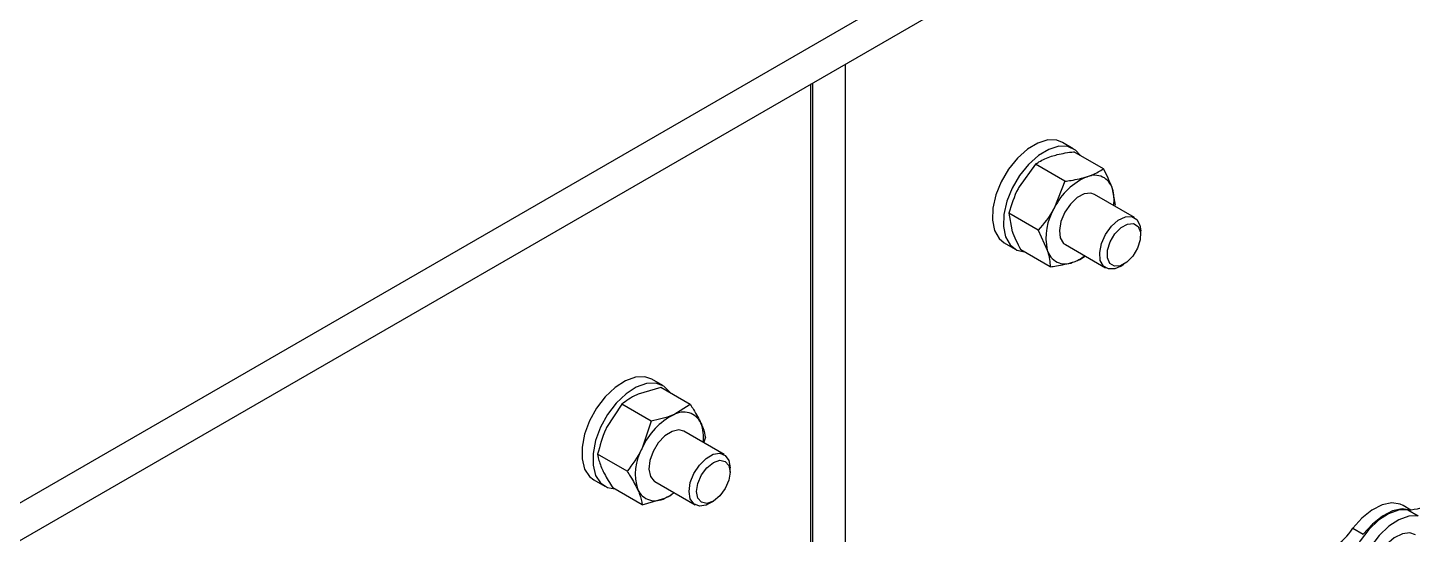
# Model space of a CAD drawing. Header units: metres. Extents: x 0 to 21025, y 0 to 14850.
# Drawn here: x 13878.9 to 14022, y 6034 to 6086.4 of the extents above; entities that cross this region are included whole.
import ezdxf

# ---------------------------------------------------------------- set-up
doc = ezdxf.new("R2010")
doc.units = ezdxf.units.M
doc.header["$LTSCALE"] = 25
doc.layers.add('SL4', color=4, linetype='Continuous')

msp = doc.modelspace()

# ---------------------------------------------------------------- linework, layer by layer
at = {"layer": 'SL4'}
for p, q in [((13072.59, 5572.262), (14009.488, 6113.122)), ((13072.59, 5568.373), (14009.488, 6109.233)), ((13963.359, 6082.603), (13963.359, 6004.996)), ((13959.823, 6001.544), (13959.823, 6080.562)), ((13959.991, 6080.659), (13959.991, 6001.651)), ((13986.935, 6073.866), (13985.804, 6074.519)), ((13990.049, 6071.8), (13987.003, 6073.558)), ((13983.016, 6072.268), (13981.324, 6069.914)), ((13986.061, 6070.51), (13983.016, 6072.268)), ((13986.061, 6070.51), (13985.001, 6067.792)), ((13993.274, 6066.743), (13989.112, 6069.145)), ((13991.284, 6068.02), (13990.982, 6069.728)), ((13983.309, 6065.439), (13980.264, 6067.197)), ((13980.264, 6067.197), (13980.566, 6065.489)), ((13979.804, 6064.127), (13980.936, 6063.474)), ((13983.309, 6065.439), (13984.243, 6063.366)), ((13993.895, 6064.917), (13993.895, 6065.369)), ((13984.545, 6061.659), (13981.499, 6063.417)), ((13986.112, 6063.949), (13990.274, 6061.547)), ((13991.774, 6061.695), (13992.166, 6061.922)), ((13944.509, 6049.374), (13943.377, 6050.027)), ((13944.309, 6049.171), (13941.969, 6048.491)), ((13947.354, 6047.412), (13944.309, 6049.171)), ((13940.261, 6047.447), (13938.703, 6045.042)), ((13943.306, 6045.689), (13940.261, 6047.447)), ((13947.354, 6047.412), (13945.646, 6046.369)), ((13943.306, 6045.689), (13942.38, 6042.919)), ((13950.847, 6042.251), (13946.686, 6044.653)), ((13948.755, 6043.459), (13948.918, 6043.96)), ((13940.822, 6040.514), (13937.777, 6042.272)), ((13951.469, 6040.424), (13951.469, 6040.877)), ((13937.378, 6039.634), (13938.509, 6038.981)), ((13942.386, 6037.062), (13939.341, 6038.82)), ((13943.686, 6039.457), (13947.848, 6037.054)), ((13942.386, 6037.062), (13944.726, 6037.741)), ((13949.348, 6037.203), (13949.74, 6037.429)), ((14021.82, 6036.5), (14021.02, 6036.962)), ((14021.488, 6036.528), (14022.562, 6035.908)), ((14015.815, 6034.619), (14016.89, 6033.998))]:
    msp.add_line(p, q, dxfattribs=at)
at = {"layer": 'SL4', "flags": 128}
for points in [[(13985.804, 6074.519), (13985.232, 6074.742), (13984.29, 6074.77), (13983.255, 6074.455), (13982.192, 6073.818), (13981.167, 6072.898), (13980.245, 6071.754), (13979.484, 6070.457), (13978.931, 6069.088), (13978.622, 6067.735), (13978.576, 6066.481), (13978.795, 6065.406), (13979.266, 6064.577), (13979.804, 6064.127)], [(13986.363, 6074.089), (13985.422, 6074.117), (13984.387, 6073.802), (13983.323, 6073.165), (13982.299, 6072.245), (13981.377, 6071.101), (13980.615, 6069.804), (13980.063, 6068.435), (13979.753, 6067.082), (13979.707, 6065.828), (13979.926, 6064.753), (13980.397, 6063.924), (13981.091, 6063.393), (13981.879, 6063.197)], [(13987.646, 6073.187), (13987.152, 6073.721), (13986.363, 6074.089)], [(13988.067, 6069.202), (13987.331, 6068.813), (13986.629, 6068.15), (13986.045, 6067.294), (13985.651, 6066.348), (13985.493, 6065.426), (13985.59, 6064.639), (13985.932, 6064.082), (13986.112, 6063.949)], [(13989.112, 6069.145), (13988.749, 6069.272), (13988.067, 6069.202)], [(13990.56, 6061.435), (13990.038, 6061.734), (13989.726, 6062.324), (13989.66, 6063.134), (13989.85, 6064.066), (13990.272, 6065.007), (13990.874, 6065.844), (13991.586, 6066.476), (13992.32, 6066.827), (13992.988, 6066.854), (13993.51, 6066.555), (13993.822, 6065.965), (13993.895, 6065.369)], [(13991.177, 6061.71), (13990.709, 6062.002), (13990.464, 6062.586), (13990.477, 6063.372), (13990.748, 6064.242), (13991.235, 6065.063), (13991.863, 6065.709), (13992.538, 6066.083), (13993.156, 6066.127), (13993.623, 6065.835), (13993.869, 6065.251), (13993.855, 6064.464), (13993.584, 6063.594), (13993.098, 6062.774), (13992.469, 6062.127), (13991.795, 6061.754), (13991.177, 6061.71)], [(13991.774, 6061.695), (13991.228, 6061.462), (13990.56, 6061.435)], [(13943.377, 6050.027), (13942.651, 6050.28), (13941.689, 6050.247), (13940.644, 6049.874), (13939.583, 6049.184), (13938.571, 6048.221), (13937.673, 6047.044), (13936.945, 6045.729), (13936.433, 6044.357), (13936.168, 6043.015), (13936.168, 6041.787), (13936.433, 6040.75), (13936.945, 6039.97), (13937.378, 6039.634)], [(13945.27, 6048.615), (13945.227, 6048.684), (13944.602, 6049.317), (13943.782, 6049.627), (13942.82, 6049.594), (13941.775, 6049.221), (13940.714, 6048.531), (13939.703, 6047.568), (13938.805, 6046.391), (13938.077, 6045.076), (13937.564, 6043.704), (13937.3, 6042.362), (13937.3, 6041.134), (13937.564, 6040.097), (13938.077, 6039.316), (13938.805, 6038.841), (13939.547, 6038.701)], [(13946.686, 6044.653), (13946.165, 6044.793), (13945.462, 6044.643), (13944.726, 6044.181), (13944.045, 6043.462), (13943.502, 6042.574), (13943.163, 6041.623), (13943.067, 6040.724), (13943.226, 6039.985), (13943.622, 6039.497), (13943.686, 6039.457)], [(13947.226, 6038.428), (13947.354, 6039.34), (13947.723, 6040.289), (13948.287, 6041.162), (13948.979, 6041.852), (13949.716, 6042.278), (13950.408, 6042.386), (13950.973, 6042.165), (13951.341, 6041.641), (13951.469, 6040.877), (13951.469, 6040.877)], [(13948.01, 6038.428), (13948.142, 6039.268), (13948.517, 6040.132), (13949.078, 6040.889), (13949.74, 6041.423), (13950.401, 6041.653), (13950.962, 6041.544), (13951.337, 6041.113), (13951.469, 6040.424), (13951.337, 6039.584), (13950.962, 6038.72), (13950.401, 6037.963), (13949.74, 6037.429), (13949.078, 6037.199), (13948.517, 6037.308), (13948.142, 6037.74), (13948.01, 6038.428)], [(13949.348, 6037.203), (13948.979, 6037.027), (13948.287, 6036.919), (13947.723, 6037.14), (13947.354, 6037.664), (13947.226, 6038.428)], [(14021.02, 6036.962), (14020.728, 6037.1), (14019.841, 6037.238), (14018.843, 6037.035), (14017.796, 6036.506), (14016.765, 6035.683), (14015.815, 6034.619)], [(14021.488, 6036.528), (14020.538, 6036.497), (14019.507, 6036.129), (14018.46, 6035.449), (14017.461, 6034.499), (14016.575, 6033.338), (14015.856, 6032.04), (14015.351, 6030.686), (14015.119, 6029.603)], [(14022.562, 6035.908), (14021.613, 6035.876), (14020.582, 6035.509), (14019.535, 6034.829), (14018.536, 6033.878), (14017.65, 6032.717), (14016.931, 6031.419), (14016.425, 6030.065), (14016.164, 6028.74), (14016.164, 6027.528), (14016.238, 6027.091)], [(14021.738, 6036.503), (14020.916, 6036.617), (14019.918, 6036.415), (14018.87, 6035.886), (14017.84, 6035.063), (14016.89, 6033.998)], [(14022.297, 6033.961), (14021.717, 6034.14), (14020.94, 6034.044), (14020.108, 6033.636), (14019.294, 6032.951), (14018.572, 6032.052), (14018.004, 6031.018), (14017.642, 6029.94), (14017.517, 6028.915)]]:
    msp.add_lwpolyline(points, dxfattribs=at)
at = {"layer": 'SL4'}
for centre, radius, start, end in [((13990.901, 6064.916), 6.564, 112.67868, 154.01749), ((13989.131, 6069.206), 1.923, 15.74528, 113.29044), ((13986.944, 6068.552), 4.206, 352.33613, 16.24119), ((13990.093, 6064.641), 5.988, 148.25902, 192.29493), ((13986.094, 6063.888), 1.923, 195.74528, 293.29044), ((13985.4, 6066.356), 4.477, 288.95186, 307.29178), ((13948.839, 6040.074), 7.058, 116.89925, 156.22882), ((13946.656, 6044.659), 1.985, 25.18702, 120.56826), ((13944.707, 6044.05), 4.017, 352.1017, 21.21647), ((13947.092, 6040.235), 5.423, 150.3337, 197.48987), ((13943.716, 6039.45), 1.985, 205.18702, 300.56826), ((13942.76, 6042.212), 4.884, 293.74314, 306.81927), ((14021.378, 6041.904), 5.376, 271.17027, 328.82435), ((14011.215, 6037.402), 5.376, 271.17027, 328.82435)]:
    msp.add_arc(centre, radius, start, end, dxfattribs=at)
for points, knots in [([(13983.016, 6072.268), (13983.135, 6072.349), (13983.6, 6072.667), (13984.228, 6072.913), (13984.694, 6073.095)], [0, 0, 0, 0, 0.2575513, 1, 1, 1, 1]), ([(13984.694, 6073.095), (13984.88, 6073.151), (13985.572, 6073.36), (13986.399, 6073.474), (13987.003, 6073.558)], [0, 0, 0, 0, 0.2686336, 1, 1, 1, 1]), ([(13988.371, 6070.973), (13988.547, 6071.034), (13989.205, 6071.263), (13989.692, 6071.573), (13990.049, 6071.8)], [0, 0, 0, 0, 0.2686336, 1, 1, 1, 1]), ([(13990.982, 6069.728), (13990.967, 6069.773), (13990.754, 6070.414), (13990.388, 6071.132), (13990.049, 6071.8)], [0, 0, 0, 0, 0.0702006, 1, 1, 1, 1]), ([(13981.324, 6069.914), (13981.292, 6069.854), (13980.831, 6068.995), (13980.537, 6068.063), (13980.264, 6067.197)], [0, 0, 0, 0, 0.0702006, 1, 1, 1, 1]), ([(13986.061, 6070.51), (13986.276, 6070.536), (13987.111, 6070.64), (13987.834, 6070.831), (13988.371, 6070.973)], [0, 0, 0, 0, 0.2575513, 1, 1, 1, 1]), ([(13985.001, 6067.792), (13984.968, 6067.732), (13984.499, 6066.878), (13983.882, 6066.132), (13983.309, 6065.439)], [0, 0, 0, 0, 0.0702006, 1, 1, 1, 1]), ([(13980.566, 6065.489), (13980.581, 6065.444), (13980.794, 6064.803), (13981.159, 6064.085), (13981.499, 6063.417)], [0, 0, 0, 0, 0.0702006, 1, 1, 1, 1]), ([(13984.243, 6063.366), (13984.257, 6063.322), (13984.461, 6062.686), (13984.504, 6062.154), (13984.545, 6061.659)], [0, 0, 0, 0, 0.0702006, 1, 1, 1, 1]), ([(13986.854, 6062.122), (13987.032, 6062.183), (13987.547, 6062.359), (13987.929, 6062.599), (13988.179, 6062.756)], [0, 0, 0, 0, 0.3453625, 1, 1, 1, 1]), ([(13984.545, 6061.659), (13984.76, 6061.685), (13985.595, 6061.789), (13986.317, 6061.98), (13986.854, 6062.122)], [0, 0, 0, 0, 0.2575513, 1, 1, 1, 1]), ([(13941.969, 6048.491), (13941.921, 6048.471), (13941.242, 6048.177), (13940.734, 6047.799), (13940.261, 6047.447)], [0, 0, 0, 0, 0.0702006, 1, 1, 1, 1]), ([(13947.354, 6047.412), (13947.467, 6047.24), (13947.907, 6046.571), (13948.22, 6045.959), (13948.452, 6045.504)], [0, 0, 0, 0, 0.2575513, 1, 1, 1, 1]), ([(13945.646, 6046.369), (13945.598, 6046.348), (13944.91, 6046.06), (13944.079, 6045.868), (13943.306, 6045.689)], [0, 0, 0, 0, 0.0702006, 1, 1, 1, 1]), ([(13948.452, 6045.504), (13948.518, 6045.35), (13948.765, 6044.776), (13948.853, 6044.305), (13948.918, 6043.96)], [0, 0, 0, 0, 0.2686336, 1, 1, 1, 1]), ([(13938.703, 6045.042), (13938.674, 6044.98), (13938.259, 6044.104), (13938.009, 6043.155), (13937.777, 6042.272)], [0, 0, 0, 0, 0.07020058, 1, 1, 1, 1]), ([(13942.38, 6042.919), (13942.35, 6042.858), (13941.926, 6041.987), (13941.354, 6041.224), (13940.822, 6040.514)], [0, 0, 0, 0, 0.0702006, 1, 1, 1, 1]), ([(13937.777, 6042.272), (13937.795, 6042.155), (13937.865, 6041.699), (13938.082, 6041.142), (13938.243, 6040.728)], [0, 0, 0, 0, 0.2575513, 1, 1, 1, 1]), ([(13938.243, 6040.728), (13938.319, 6040.569), (13938.601, 6039.974), (13939.028, 6039.308), (13939.341, 6038.82)], [0, 0, 0, 0, 0.2686336, 1, 1, 1, 1]), ([(13940.822, 6040.514), (13940.936, 6040.342), (13941.376, 6039.672), (13941.688, 6039.06), (13941.92, 6038.606)], [0, 0, 0, 0, 0.2575513, 1, 1, 1, 1]), ([(13941.92, 6038.606), (13941.986, 6038.451), (13942.234, 6037.877), (13942.322, 6037.406), (13942.386, 6037.062)], [0, 0, 0, 0, 0.26863361, 1, 1, 1, 1]), ([(13944.726, 6037.741), (13944.774, 6037.762), (13945.148, 6037.922), (13945.429, 6038.129), (13945.674, 6038.309)], [0, 0, 0, 0, 0.1278859, 1, 1, 1, 1])]:
    msp.add_open_spline(points, degree=3, knots=knots, dxfattribs=at)

doc.saveas('drawing.dxf')
